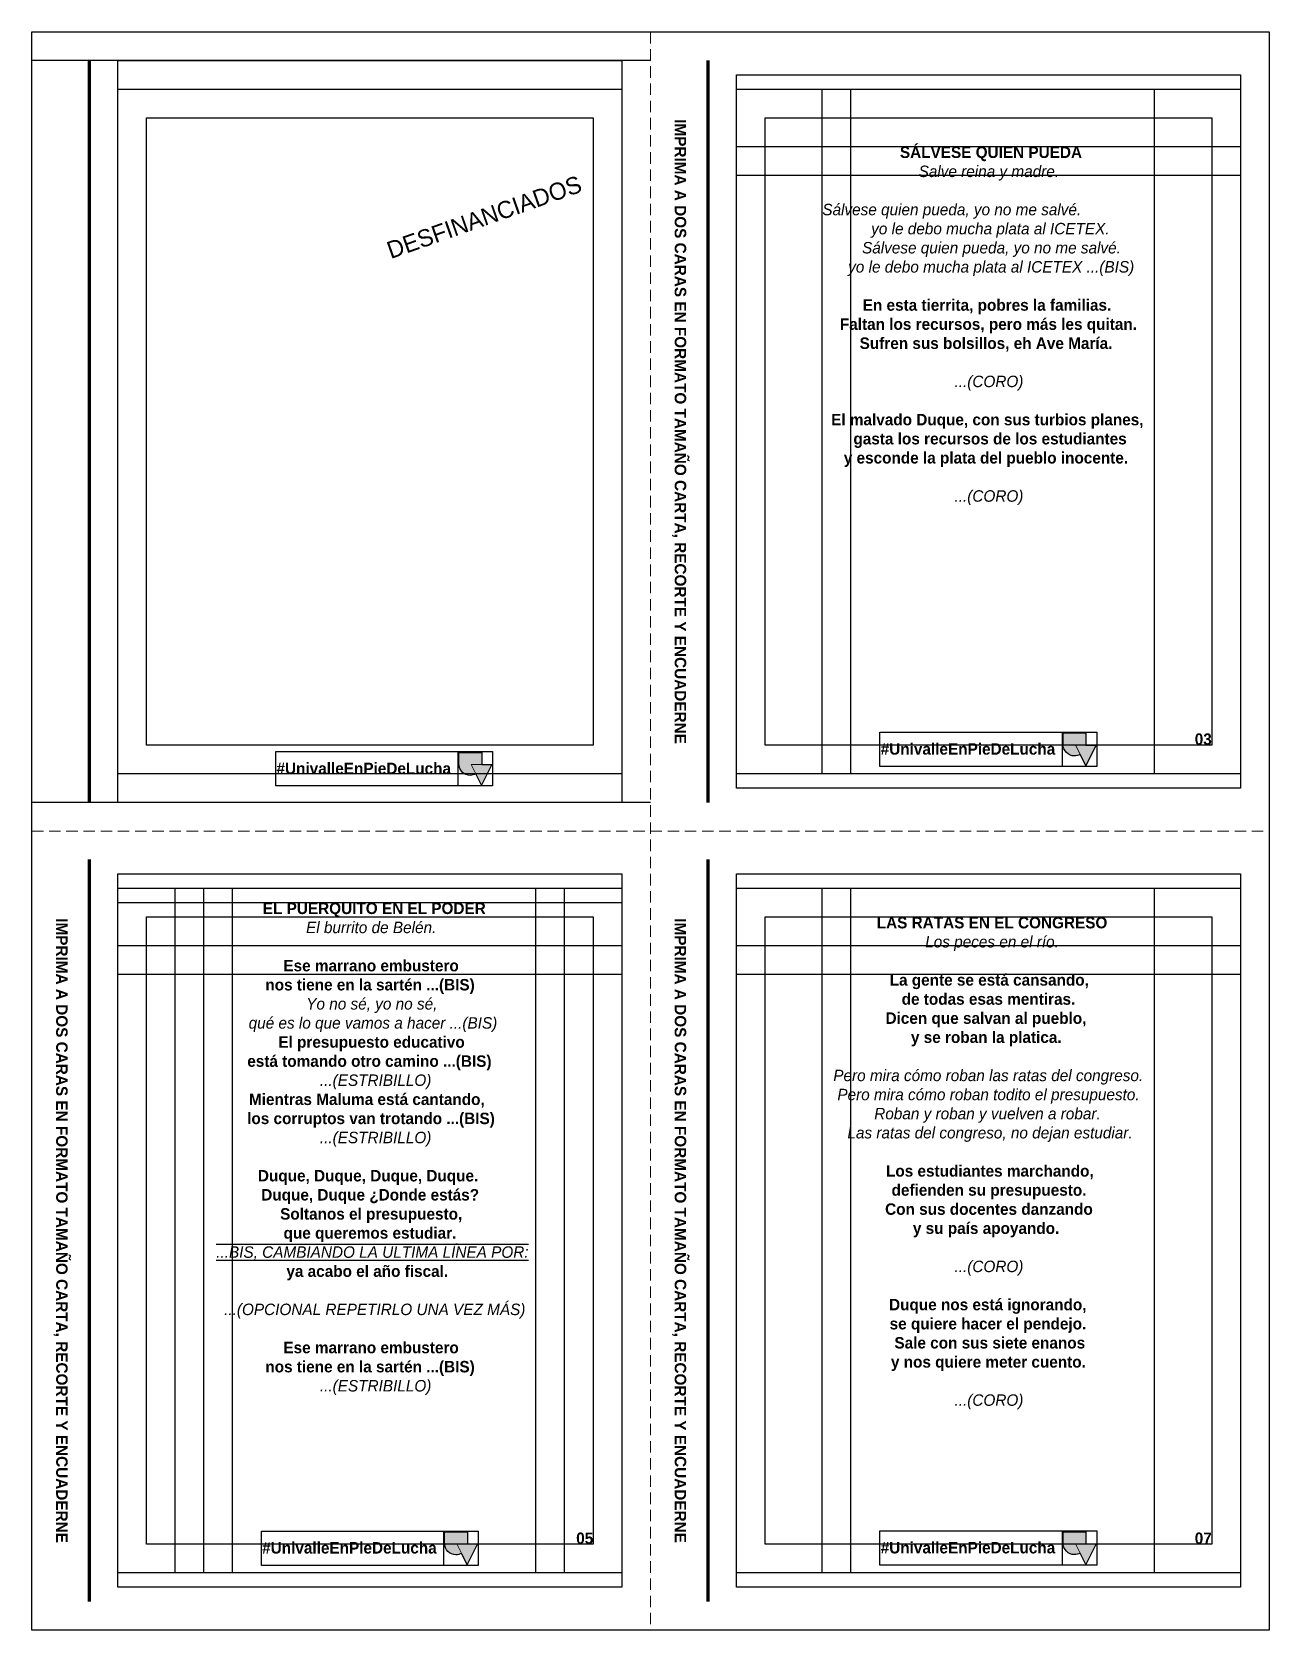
# Paper-space layout '00 Univalle' of a CAD drawing. Header units: millimetres. Extents: x -1 to 696, y -1 to 327.
# Drawn here: x -1 to 215, y -1 to 278 of the extents above; entities outside this region: 4.
import ezdxf

# ---------------------------------------------------------------- set-up
doc = ezdxf.new("R2010")
doc.units = ezdxf.units.MM
doc.header["$XCLIPFRAME"] = 2
doc.linetypes.add('JIS_02_2.0', pattern=[3, 2, -1])
doc.layers.get('defpoints').update_dxf_attribs({"color": 6})
doc.layers.add('h1', color=1, linetype='Continuous', true_color=0xff0000)
doc.layers.add('h3', color=7, linetype='Continuous', true_color=0xff6464)
doc.layers.add('img', color=255, linetype='Continuous')
doc.layers.add('relleno white', color=255, linetype='Continuous')
for name, color, linetype, lineweight, true_color in [('rotulo solid h1', 1, 'Continuous', 9, 0xff0000), ('rotulo solid h4', 7, 'Continuous', 100, 0xffc8c8), ('rotulo striped h2', 7, 'JIS_02_2.0', 9, 0xff6464)]:
    doc.layers.add(name, color=color, linetype=linetype, lineweight=lineweight, true_color=true_color)
doc.styles.get("Standard").update_dxf_attribs({"font": 'arial.ttf'})
picture_1 = doc.add_image_def('image2.png', size_in_pixel=(1653, 2339))
picture_2 = doc.add_image_def('image3.png', size_in_pixel=(1653, 2339))
picture_3 = doc.add_image_def('image4.png', size_in_pixel=(1653, 2339))
picture_4 = doc.add_image_def('image1.png', size_in_pixel=(1653, 2339))

psp = doc.layouts.new('00 Univalle')

# ---------------------------------------------------------------- hatches: boundary and pattern name
at = {"layer": 'relleno white'}
h = psp.add_hatch(color=256, dxfattribs=at)
h.dxf.hatch_style = 1
edge = h.paths.add_edge_path()
edge.add_line((183.0380772287199, 153.5103764357913), (184.7880772287198, 153.5103764357913))
edge.add_line((184.7880772287198, 153.5103764357913), (182.9880772287198, 149.9103764357914))
edge.add_line((182.9880772287198, 149.9103764357914), (182.0116095448674, 151.8633118034963))
edge.add_arc((181.0380772287197, 153.6103764357918), 2.000000000000462, 270.00000000000324, 299.1282512180489, ccw=False)
edge.add_arc((181.0380772287198, 153.6103764357913), 1.999999999999972, 180, 270, ccw=False)
edge.add_line((179.0380772287199, 153.6103764357913), (179.0380772287199, 155.6103764357914))
edge.add_line((179.0380772287199, 155.6103764357914), (183.0380772287199, 155.6103764357914))
edge.add_line((183.0380772287199, 155.6103764357914), (183.0380772287199, 153.5103764357913))
h = psp.add_hatch(color=256, dxfattribs=at)
h.dxf.hatch_style = 1
edge = h.paths.add_edge_path()
edge.add_line((77.53807722872014, 150.1141304151147), (79.28807722872011, 150.1141304151147))
edge.add_line((79.28807722872011, 150.1141304151147), (77.48807722872013, 146.5141304151147))
edge.add_line((77.48807722872013, 146.5141304151147), (76.51160954486767, 148.4670657828196))
edge.add_arc((75.53807722872, 150.2141304151152), 2.000000000000455, 270.00000000000324, 299.12825121804855, ccw=False)
edge.add_arc((75.53807722872011, 150.2141304151147), 2, 180.0000000000008, 270, ccw=False)
edge.add_line((73.53807722872014, 150.2141304151147), (73.53807722872014, 152.2141304151147))
edge.add_line((73.53807722872014, 152.2141304151147), (77.53807722872014, 152.2141304151147))
edge.add_line((77.53807722872014, 152.2141304151147), (77.53807722872014, 150.1141304151147))
h = psp.add_hatch(color=256, dxfattribs=at)
h.dxf.hatch_style = 1
edge = h.paths.add_edge_path()
edge.add_line((75.03807722871987, 14.03680107994319), (76.78807722871984, 14.03680107994319))
edge.add_line((76.78807722871984, 14.03680107994319), (74.98807722871986, 10.43680107994322))
edge.add_line((74.98807722871986, 10.43680107994322), (74.01160954486741, 12.38973644764812))
edge.add_arc((73.03807722871973, 14.13680107994367), 2.000000000000462, 270.00000000000324, 299.1282512180489, ccw=False)
edge.add_arc((73.03807722871984, 14.13680107994318), 1.999999999999972, 180, 270, ccw=False)
edge.add_line((71.03807722871987, 14.13680107994318), (71.03807722871987, 16.13680107994324))
edge.add_line((71.03807722871987, 16.13680107994324), (75.03807722871987, 16.13680107994324))
edge.add_line((75.03807722871987, 16.13680107994324), (75.03807722871987, 14.03680107994319))
h = psp.add_hatch(color=256, dxfattribs=at)
h.dxf.hatch_style = 1
edge = h.paths.add_edge_path()
edge.add_line((183.0380772287199, 14.06229419776855), (184.7880772287198, 14.06229419776855))
edge.add_line((184.7880772287198, 14.06229419776855), (182.9880772287198, 10.46229419776859))
edge.add_line((182.9880772287198, 10.46229419776859), (182.0116095448674, 12.41522956547348))
edge.add_arc((181.0380772287197, 14.16229419776903), 2.000000000000462, 270.00000000000324, 299.1282512180489, ccw=False)
edge.add_arc((181.0380772287198, 14.16229419776855), 1.999999999999972, 180, 270, ccw=False)
edge.add_line((179.0380772287199, 14.16229419776855), (179.0380772287199, 16.1622941977686))
edge.add_line((179.0380772287199, 16.1622941977686), (183.0380772287199, 16.1622941977686))
edge.add_line((183.0380772287199, 16.1622941977686), (183.0380772287199, 14.06229419776855))

# ---------------------------------------------------------------- linework, layer by layer
at = {"layer": 'defpoints'}
for points in [[(588.4605744465616, 282.8850589679279), (696.4605744465616, 282.8850589679279)], [(598.4605744465616, 197.739201763868), (598.4605744465616, 282.8850589679279)], [(107, 273), (-1, 273)], [(137, 148.5), (137, 268)], [(142, 148.5), (142, 268)], [(195, 148.5), (195, 268)], [(122, 258), (210, 258)], [(122, 253), (210, 253)], [(588.4605744465616, 197.739201763868), (696.4605744465616, 197.739201763868)], [(107, 143.4797338173018), (-0.9999999999999858, 143.4797338173018)], [(24.00000000000001, 9), (24.00000000000001, 128.5)], [(29.00000000000001, 9), (29.00000000000001, 128.5)], [(34.00000000000001, 9), (34.00000000000001, 128.5)], [(87.00000000000001, 9), (87.00000000000001, 128.5)], [(92.00000000000001, 9), (92.00000000000001, 128.5)], [(137, 9), (137, 128.5)], [(142, 9), (142, 128.5)], [(195, 9), (195, 128.5)], [(14.00000000000001, 126), (102, 126)], [(14.00000000000001, 118.5), (102, 118.5)], [(122, 118.5), (210, 118.5)], [(14.00000000000001, 113.5), (102, 113.5)], [(122, 113.5), (210, 113.5)]]:
    psp.add_lwpolyline(points, dxfattribs=at)
for points in [[(-0.9999999999999982, 278), (215, 278), (215, -1), (-0.9999999999999982, -1)], [(14, 268), (102, 268), (102, 148.5), (14, 148.5)], [(122, 268), (210, 268), (210, 148.5), (122, 148.5)], [(19, 263), (97, 263), (97, 153.5), (19, 153.5)], [(127, 263), (205, 263), (205, 153.5), (127, 153.5)], [(147.0619227712802, 155.7603764357913), (184.9380772287199, 155.7603764357913), (184.9380772287199, 149.7603764357913), (147.0619227712801, 149.7603764357913)], [(178.9380772287199, 155.7603764357913), (184.9380772287199, 155.7603764357913), (184.9380772287199, 149.7603764357913), (178.9380772287199, 149.7603764357913)], [(41.56192277128048, 152.3641304151147), (79.4380772287202, 152.3641304151147), (79.43807722872015, 146.3641304151147), (41.56192277128042, 146.3641304151147)], [(73.43807722872015, 152.3641304151147), (79.43807722872015, 152.3641304151147), (79.43807722872015, 146.3641304151147), (73.43807722872015, 146.3641304151147)], [(14.00000000000002, 128.5), (102, 128.5), (102, 8.999999999999986), (14.00000000000001, 9)], [(122, 128.5), (210, 128.5), (210, 8.999999999999986), (122, 9)], [(19.00000000000001, 123.5), (97.00000000000001, 123.5), (97.00000000000001, 14), (19.00000000000001, 14)], [(127, 123.5), (205, 123.5), (205, 14), (127, 14)], [(39.06192277128021, 16.28680107994319), (76.93807722871993, 16.28680107994319), (76.93807722871988, 10.28680107994319), (39.06192277128015, 10.28680107994319)], [(70.93807722871988, 16.28680107994319), (76.93807722871988, 16.28680107994319), (76.93807722871988, 10.28680107994319), (70.93807722871988, 10.28680107994319)], [(147.0619227712802, 16.31229419776855), (184.9380772287199, 16.31229419776855), (184.9380772287199, 10.31229419776855), (147.0619227712801, 10.31229419776855)], [(178.9380772287199, 16.31229419776855), (184.9380772287199, 16.31229419776855), (184.9380772287199, 10.31229419776855), (178.9380772287199, 10.31229419776855)]]:
    psp.add_lwpolyline(points, close=True, dxfattribs=at)
for points in [[(183.0380772287199, 153.5103764357913), (184.7880772287198, 153.5103764357913), (182.9880772287198, 149.9103764357914), (182.0116095448674, 151.8633118034963, -0.1277847666028438), (181.0380772287198, 151.6103764357914, -0.414213562373095), (179.0380772287199, 153.6103764357913), (179.0380772287199, 155.6103764357914), (183.0380772287199, 155.6103764357914)], [(77.53807722872014, 150.1141304151147), (79.28807722872011, 150.1141304151147), (77.48807722872013, 146.5141304151147), (76.51160954486767, 148.4670657828196, -0.1277847666028438), (75.53807722872011, 148.2141304151147, -0.414213562373095), (73.53807722872014, 150.2141304151147), (73.53807722872014, 152.2141304151147), (77.53807722872014, 152.2141304151147)], [(75.03807722871987, 14.03680107994319), (76.78807722871984, 14.03680107994319), (74.98807722871986, 10.43680107994322), (74.01160954486741, 12.38973644764812, -0.1277847666028438), (73.03807722871984, 12.13680107994321, -0.414213562373095), (71.03807722871987, 14.13680107994318), (71.03807722871987, 16.13680107994324), (75.03807722871987, 16.13680107994324)], [(183.0380772287199, 14.06229419776855), (184.7880772287198, 14.06229419776855), (182.9880772287198, 10.46229419776859), (182.0116095448674, 12.41522956547348, -0.1277847666028438), (181.0380772287198, 12.16229419776857, -0.414213562373095), (179.0380772287199, 14.16229419776855), (179.0380772287199, 16.1622941977686), (183.0380772287199, 16.1622941977686)]]:
    psp.add_lwpolyline(points, format="xyb", close=True, dxfattribs=at)
at = {"layer": 'rotulo solid h1'}
for points in [[(182.9880772287198, 149.9103764357914), (181.1880772287199, 153.5103764357914), (184.7880772287198, 153.5103764357913)], [(77.48807722872013, 146.5141304151147), (75.68807722872015, 150.1141304151147), (79.28807722872011, 150.1141304151147)], [(74.98807722871986, 10.43680107994322), (73.18807722871989, 14.03680107994322), (76.78807722871984, 14.03680107994319)], [(182.9880772287198, 10.46229419776859), (181.1880772287199, 14.06229419776858), (184.7880772287198, 14.06229419776855)]]:
    psp.add_lwpolyline(points, dxfattribs=at)
at = {"layer": 'rotulo solid h4'}
for points in [[(9, 273), (9, 143.4797338173018)], [(117, 273), (117, 143.4797338173018)], [(9.000000000000028, 133.5), (9.000000000000028, 3.97973381730182)], [(117, 133.5), (117, 3.97973381730182)]]:
    psp.add_lwpolyline(points, dxfattribs=at)
at = {"layer": 'rotulo striped h2'}
for points in [[(107, 278), (107, -1)], [(-0.9999999999999982, 138.5), (215, 138.5)]]:
    psp.add_lwpolyline(points, dxfattribs=at)

# ---------------------------------------------------------------- texts
at = {"layer": 'h1', "char_height": 2}
for s, width, heights, insert, attachment_point in [('\\pi13.54608;{\\fTw Cen MT|b1|i0|c0|p34;SÁLVESE QUIEN PUEDA\\P\\pi16.81255;\\fTw Cen MT|b0|i1|c0|p34;\\C11;\\c6579455;Salve reina y madre.\\P\\pi29;\\fTw Cen MT|b1|i1|c0|p34;\\P\\pi0;\\fTw Cen MT|b0|i1|c0|p34;Sálvese quien pueda, yo no me salvé.\\H1.33787x; \\H0.74746x;\\P\\pi8.53061;yo le debo mucha plata al ICETEX.\\H1.22751x; \\H0.81466x;\\P\\pi6.93348;Sálvese quien pueda, yo no me salvé.\\H1.2643x; \\H0.79095x;\\P\\pi4.51398;yo le debo mucha plata al ICETEX ...(BIS)\\fTw Cen MT|b1|i0|c0|p34;\\H1.25204x;\\C256; \\H0.7987x;\\P\\pi29;\\H1.25159x; \\H0.79898x;\\P\\pi7.05103,t27.05103;En esta tierrita, pobres la familias.\\H1.26927x; \\H0.78785x;\\P\\pi3.06702,tz;Faltan los recursos, pero más les quitan.\\H1.27252x; \\H0.78584x;\\P\\pi6.51409;Sufren sus bolsillos, eh Ave María.\\H1.27182x; \\H0.78628x;\\P\\pi29;\\H1.25263x; \\H0.79832x;\\P\\pi23.07785;\\fTw Cen MT|b0|i1|c0|p34;\\C11;\\c6579455;...(CORO)\\H1.24912x; \\H0.80056x;\\P\\pi29;\\fTw Cen MT|b1|i0|c0|p34;\\H1.25029x;\\C256; \\H0.79981x;\\P\\pi1.54151;El malvado Duque, con sus turbios planes,\\H1.26894x; \\H0.78806x;\\P\\pi5.43184;gasta los recursos de los estudiantes\\H1.27225x; \\H0.78601x;\\P\\pi3.74867;y esconde la plata del pueblo inocente.\\H1.27115x; \\H0.78669x;\\P\\pi29;\\H1.25247x; \\H0.79842x;\\P\\pi23.07785;\\fTw Cen MT|b0|i1|c0|p34;\\C11;\\c6579455;...(CORO)\\H1.24918x; }', 58, [0], (137, 258), 1), ('{\\fTw Cen MT|b1|i0|c0|p34;\\C255;#UnivalleEnPieDeLucha}', 58, [0], (162.4328074255883, 152.8116412921064), 5), ('{\\fTw Cen MT|b1|i0|c0|p34;03}', 10.00000000000003, [52.38720165739741], (205, 153.5), 9), ('{\\fTw Cen MT|b1|i0|c0|p34;\\C255;#UnivalleEnPieDeLucha}', 58, [0], (56.93280742558861, 149.4153952714297), 5), ('\\pi15.30541;{\\fTw Cen MT|b1|i0|c0|p34;EL PUERQUITO EN EL PODER\\P\\pi22.85714;\\fTw Cen MT|b0|i1|c0|p34;\\C11;\\c6579455;El burrito de Belén.\\H1.34396x; \\H0.74407x;\\P\\pi34;\\fTw Cen MT|b1|i0|c0|p34;\\H1.22095x;\\C256; \\H0.81904x;\\P\\pi18.90251;Ese marrano embustero\\H1.27796x; \\H0.7825x;\\P\\pi15.75095;nos tiene en la sartén ...(BIS)\\H1.28257x; \\H0.77969x;\\P\\pi22.89494;\\fTw Cen MT|b0|i1|c0|p34;\\C11;\\c6579455;Yo no sé, yo no sé,\\H1.25552x; \\H0.79648x;\\P\\pi12.83749;qué es lo que vamos a hacer ...(BIS)\\H1.2527x;\\C252; \\H0.79828x;\\P\\pi18.01599;\\fTw Cen MT|b1|i0|c0|p34;\\C256;El presupuesto educativo\\H1.27041x; \\H0.78715x;\\P\\pi12.59558;está tomando otro camino ...(BIS)\\H1.28547x; \\H0.77793x;\\P\\pi25.27211;\\fTw Cen MT|b0|i1|c0|p34;\\C11;\\c6579455;...(ESTRIBILLO)\\H1.25455x; \\H0.7971x;\\P\\pi12.88576;\\fTw Cen MT|b1|i0|c0|p34;\\C256;Mientras Maluma está cantando,\\H1.26752x; \\H0.78894x;\\P\\pi12.57502;los corruptos van trotando ...(BIS)\\H1.28643x; \\H0.77735x;\\P\\pi25.27211;\\fTw Cen MT|b0|i1|c0|p34;\\C11;\\c6579455;...(ESTRIBILLO)\\H1.25423x; \\H0.7973x;\\P\\pi34;\\fTw Cen MT|b1|i0|c0|p34;\\H1.24859x;\\C256; \\H0.8009x;\\P\\pi14.44783;Duque, Duque, Duque, Duque.\\H1.25047x; \\H0.7997x;\\P\\pi15.03351;Duque, Duque ¿Donde estás?\\H1.2666x; \\H0.78952x;\\P\\pi18.32978;Soltanos el presupuesto,\\H1.2696x; \\H0.78765x;\\P\\pi18.93145;que queremos estudiar.\\H1.27088x; \\H0.78685x;\\P\\pi7.1678;\\fTw Cen MT|b0|i1|c0|p34;\\L\\O\\C11;\\c6579455;...BIS, CAMBIANDO LA ULTIMA LÍNEA POR:\\H1.51862x; \\H0.65849x;\\P\\pi19.42346;\\fTw Cen MT|b1|i0|c0|p34;\\l\\o\\C256;ya acabo el año fiscal.\\H1.31329x; \\H0.76144x;\\P\\pi34;\\H1.2388x; \\H0.80723x;\\P\\pi8.55178;\\fTw Cen MT|b0|i1|c0|p34;\\C11;\\c6579455;...(OPCIONAL REPETIRLO UNA VEZ MÁS)\\H1.51979x; \\H0.65798x;\\P\\pi34;\\fTw Cen MT|b1|i0|c0|p34;\\H1.2931x;\\C256; \\H0.77334x;\\P\\pi18.90251;Ese marrano embustero\\H1.25391x; \\H0.7975x;\\P\\pi15.75095;nos tiene en la sartén ...(BIS)\\H1.29058x; \\H0.77484x;\\P\\pi25.27211;\\fTw Cen MT|b0|i1|c0|p34;\\C11;\\c6579455;...(ESTRIBILLO)\\H1.25285x; }', 68, [0], (24.00000000000001, 126), 1), ('\\pi9.50038;{\\fTw Cen MT|b1|i0|c0|p34;LAS RATAS EN EL CONGRESO\\P\\pi17.96825;\\fTw Cen MT|b0|i1|c0|p34;\\C11;\\c6579455;Los peces en el río.\\H1.34472x; \\H0.74365x;\\P\\pi29;\\fTw Cen MT|b1|i0|c0|p34;\\H1.22069x;\\C256; \\H0.81921x;\\P\\pi11.76009;La gente se está cansando,\\H1.27652x; \\H0.78338x;\\P\\pi13.85301;de todas esas mentiras.\\H1.26858x; \\H0.78829x;\\P\\pi11.0358;Dicen que salvan al pueblo,\\H1.27237x; \\H0.78594x;\\P\\pi15.47144;y se roban la platica.\\H1.2711x; \\H0.78672x;\\P\\pi29;\\H1.25249x; \\H0.79841x;\\P\\pi1.91761;\\fTw Cen MT|b0|i1|c0|p34;\\C11;\\c6579455;Pero mira cómo roban las ratas del congreso.\\H1.25371x; \\H0.79763x;\\P\\pi2.62736;Pero mira cómo roban todito el presupuesto.\\H1.25557x; \\H0.79645x;\\P\\pi9.06727;Roban y roban y vuelven a robar.\\H1.25495x; \\H0.79685x;\\P\\pi4.3802;Las ratas del congreso, no dejan estudiar.\\fTw Cen MT|b1|i0|c0|p34;\\H1.25515x;\\C256; \\H0.79672x;\\P\\pi29;\\H1.25055x; \\H0.79965x;\\P\\pi11.12034;Los estudiantes marchando,\\H1.26886x; \\H0.78811x;\\P\\pi12.09444;defienden su presupuesto.\\H1.27304x; \\H0.78552x;\\P\\pi10.96649;Con sus docentes danzando\\H1.26898x; \\H0.78804x;\\P\\pi15.8134;y su país apoyando.\\H1.26881x; \\H0.78814x;\\P\\pi29;\\H1.25211x; \\H0.79865x;\\P\\pi23.07785;\\fTw Cen MT|b0|i1|c0|p34;\\C11;\\c6579455;...(CORO)\\H1.2493x; \\H0.80045x;\\P\\pi29;\\fTw Cen MT|b1|i0|c0|p34;\\H1.25023x;\\C256; \\H0.79985x;\\P\\pi11.65499;Duque nos está ignorando,\\H1.26896x; \\H0.78805x;\\P\\pi11.75248;se quiere hacer el pendejo.\\H1.27224x; \\H0.78602x;\\P\\pi12.59254;Sale con sus siete enanos\\H1.27115x; \\H0.78669x;\\P\\pi11.97867;y nos quiere meter cuento.\\H1.27151x; \\H0.78647x;\\P\\pi29;\\H1.25235x; \\H0.7985x;\\P\\pi23.07785;\\fTw Cen MT|b0|i1|c0|p34;\\C11;\\c6579455;...(CORO)\\H1.24922x; }', 58, [0], (137, 123.5), 1), ('{\\fTw Cen MT|b1|i0|c0|p34;\\C255;#UnivalleEnPieDeLucha}', 58, [0], (54.43280742558834, 13.33806593625823), 5), ('{\\fTw Cen MT|b1|i0|c0|p34;05}', 10.00000000000003, [52.38720165739741], (97.00000000000001, 14), 9), ('{\\fTw Cen MT|b1|i0|c0|p34;\\C255;#UnivalleEnPieDeLucha}', 58, [0], (162.4328074255883, 13.36355905408359), 5), ('{\\fTw Cen MT|b1|i0|c0|p34;07}', 10.00000000000003, [52.38720165739741], (205, 14), 9)]:
    psp.add_mtext_dynamic_manual_height_columns(s, width=width, gutter_width=12.5, heights=heights, dxfattribs=dict(at, insert=insert, attachment_point=attachment_point))
at = {"layer": 'h1', "insert": (77.97151754644756, 245.6697059943317), "char_height": 3, "attachment_point": 5, "rotation": 19.41311236387213}
psp.add_mtext_dynamic_manual_height_columns('{\\fPermanent Marker|b0|i0|c0|p2;DESFINANCIADOS}', width=46.31939889600178, gutter_width=12.5, heights=[7.989554665685591], dxfattribs=at)
at = {"layer": 'h3', "char_height": 2, "attachment_point": 5, "rotation": 270}
for insert in [(112, 208.2398669086509), (4.000000000000028, 68.73986690865092), (112, 68.73986690865092)]:
    psp.add_mtext_dynamic_manual_height_columns('{\\fTw Cen MT|b1|i0|c0|p34;IMPRIMA A DOS CARAS EN FORMATO TAMAÑO CARTA, RECORTE Y ENCUADERNE}', width=119.5355984655429, gutter_width=12.5, heights=[0], dxfattribs=dict(at, insert=insert))

# ---------------------------------------------------------------- pictures from other files: only their frames are drawn
at = {"layer": 'img'}
image = psp.add_image(picture_4, insert=(596.8513954058233, 185.9596184115446), size_in_units=(99.6091790407384, 140.94728964082705), dxfattribs=at)
image.set_boundary_path([(26.20409474264066, -0.5), (1652.5, 2143.019508453861)])
image = psp.add_image(picture_4, insert=(11.49999999999998, 143.4797338173018), size_in_units=(93.00000000000003, 131.5952813067151), dxfattribs=at)
image.set_boundary_path([(43.93548387096806, 36.38172043010491), (1608.064516129032, 2338.499999999998)])
image = psp.add_image(picture_1, insert=(122, 145.9898669086509), size_in_units=(88, 124.52026618269818), dxfattribs=at)
image.dxf.flags = 7
image = psp.add_image(picture_2, insert=(14.00000000000001, 6.489866908650924), size_in_units=(88.00000000000001, 124.52026618269815), dxfattribs=at)
image.dxf.flags = 7
image = psp.add_image(picture_3, insert=(122, 6.489866908650917), size_in_units=(87.99999999999999, 124.5202661826981), dxfattribs=at)
image.dxf.flags = 7

doc.saveas('drawing.dxf')
